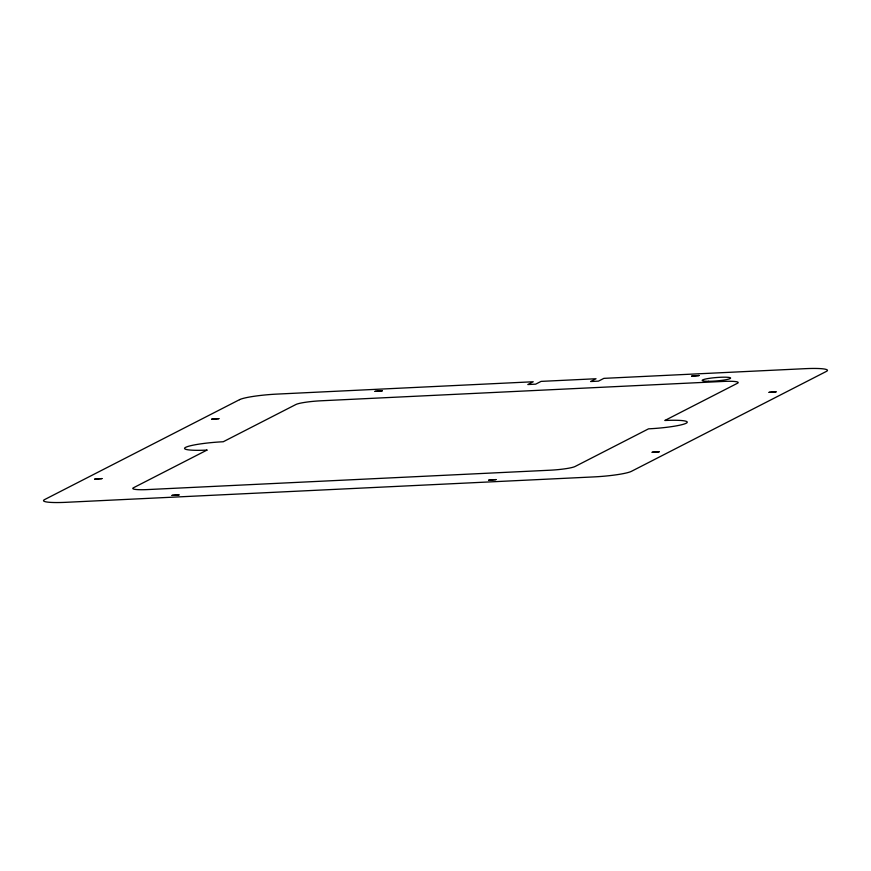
<?xml version="1.0" encoding="UTF-8"?>
<svg xmlns="http://www.w3.org/2000/svg" width="871" height="871" viewBox="0 0 871 871"><rect width="100%" height="100%" fill="white"/><g stroke="black" fill="none" stroke-linecap="round" stroke-linejoin="round"><path stroke-width="1.31" d="M94.732 479.137L101.961 478.593L94.732 479.137M211.675 419.201L218.893 418.657L211.675 419.201M375.02 391.351L382.249 390.807L375.02 391.351M691.781 376.098L699.01 375.553L691.781 376.098M172.001 495.403L179.219 494.87L172.088 495.338M488.751 480.161L495.969 479.594L488.751 480.161M652.107 452.299L659.325 451.777L652.194 452.234M769.049 392.364L776.268 391.808L769.082 392.331M239.536 399.669L44.639 499.562A30.637 3.626 -4.7 0 0 65.946 502.317L593.88 476.905A30.637 3.626 -4.7 0 0 631.453 471.32L826.35 371.427A30.648 3.626 -4.7 0 0 805.37 368.662L603.875 378.362L598.453 381.139L590.603 381.52L596.025 378.743L541.076 381.389L535.654 384.165L527.804 384.536L533.226 381.759L276.782 394.106A30.648 3.626 -4.7 0 0 239.536 399.669M206.982 450.089L133.513 487.738A20.425 2.417 -4.7 0 0 147.722 489.567L550.047 470.209A20.425 2.417 -4.7 0 0 575.1 466.486L648.557 428.837A30.637 3.626 -4.7 0 0 686.13 423.252A30.637 3.626 -4.7 0 0 664.823 420.497L737.465 383.262A20.425 2.417 -4.7 0 0 723.268 381.433L320.942 400.791A20.425 2.417 -4.7 0 0 295.89 404.514L223.248 441.749A30.637 3.626 -4.7 0 0 185.675 447.335A30.637 3.626 -4.7 0 0 206.982 450.089M708.58 381.291A14.295 1.698 -4.7 0 0 730.606 378.177A14.295 1.698 -4.7 0 0 709.941 378.243A14.295 1.698 -4.7 0 0 708.58 381.291"/></g></svg>
